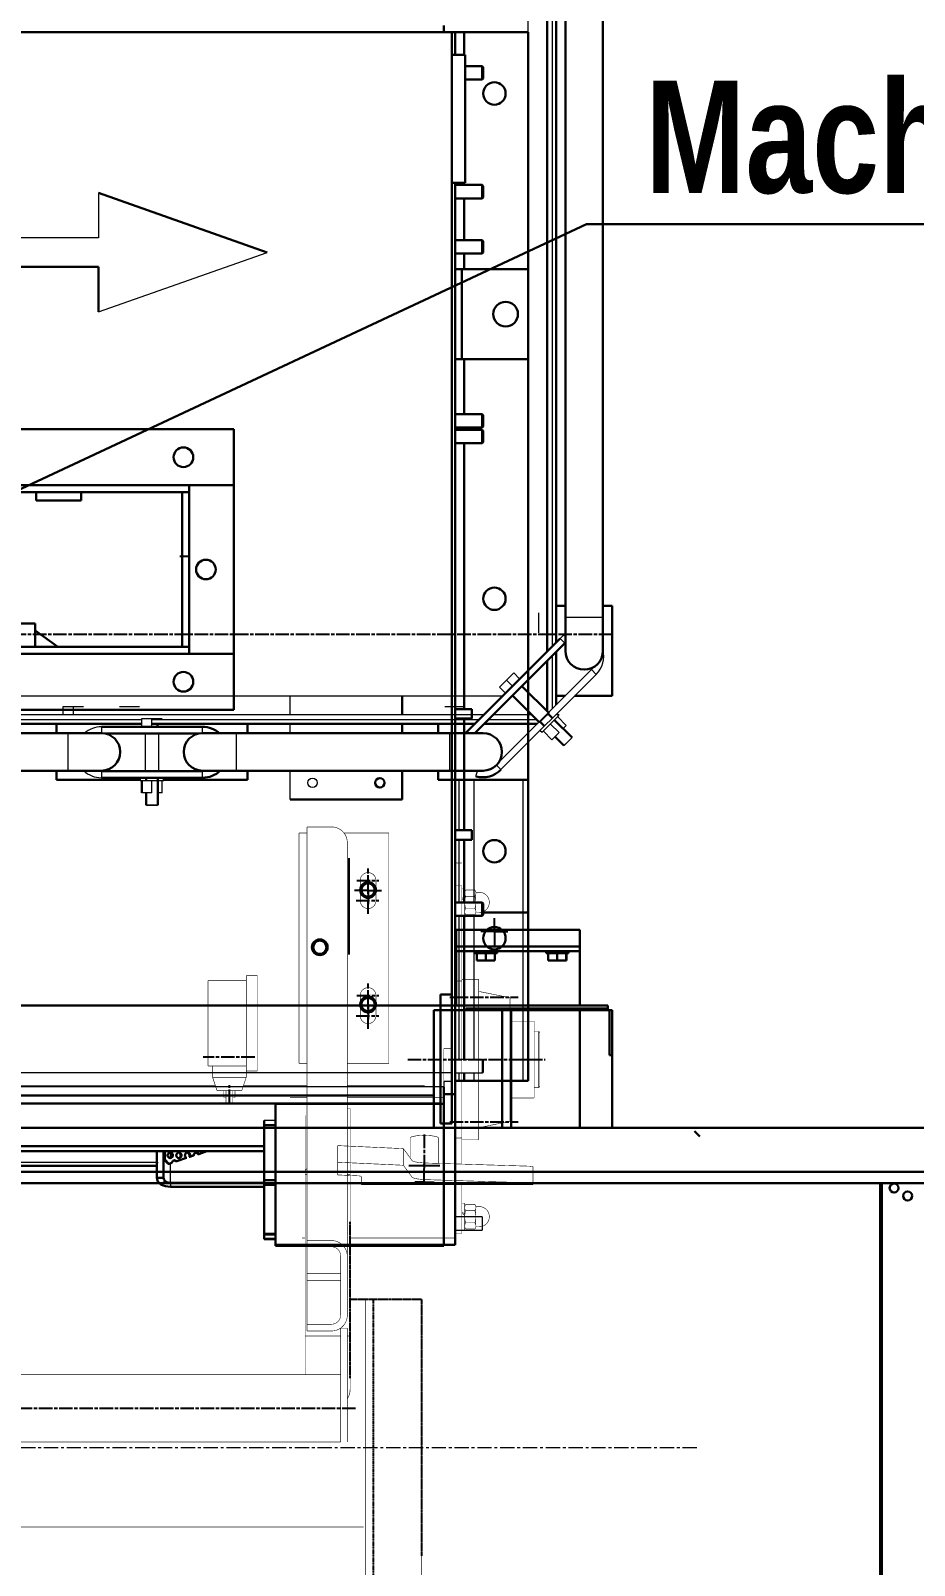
# Model space of a CAD drawing. Header units: feet. Extents: x -99009 to 3252343, y -11094690 to 9035152.
# Drawn here: x 1670320 to 1671107, y -1432914 to -1431547 of the extents above; entities that cross this region are included whole.
import ezdxf

# ---------------------------------------------------------------- set-up
doc = ezdxf.new("R2010")
doc.units = ezdxf.units.FT
for name, pattern in [('CENTER', [2, 1.25, -0.25, 0.25, -0.25]), ('CENTERLINE', [30, 12, -1.5, 3, -1.5, 12]), ('CENTERX2', [20.32, 12.7, -2.54, 2.54, -2.54]), ('HIDDEN', [0.375, 0.25, -0.125]), ('LONG_DASH', [9, 2.25, -4.5, 2.25]), ('PHANTOM', [2.5, 1.25, -0.25, 0.25, -0.25, 0.25, -0.25])]:
    doc.linetypes.add(name, pattern=pattern)
for name, color, linetype, lineweight in [('4', 7, 'Continuous', 0), ('AM_0', 7, 'Continuous', 30), ('AM_7', 7, 'CENTER', 5)]:
    doc.layers.add(name, color=color, linetype=linetype, lineweight=lineweight)
doc.layers.add('K-LINE', color=7, linetype='Continuous')
doc.styles.get("Standard").update_dxf_attribs({"font": 'GOTHICB.TTF'})
doc.dimstyles.new('DISA$0', dxfattribs={"dimscale": 15, "dimtxt": 3.5, "dimasz": 3.5, "dimexe": 1, "dimexo": 1, "dimgap": 1.5, "dimtad": 1, "dimdsep": 46, "dimtxsty": 'Standard', "dimcen": 0, "dimclrd": 256, "dimclre": 256, "dimclrt": 254, "dimadec": 0, "dimazin": 2, "dimtp": 0.1, "dimtm": 0.1, "dimtfac": 0.71, "dimtdec": 3, "dimtmove": 0, "dimatfit": 3, "dimfxl": 1, "dimlwd": -1, "dimlwe": -1, "dimarcsym": 0})

# ---------------------------------------------------------------- blocks, each defined once
blk = doc.blocks.new('platform_2')
at = {"color": 7, "linetype": 'Continuous', "lineweight": 30}
for p, q in [((572.8, 422), (572.8, -545.5)), ((580.8, 415), (580.8, -537.5)), ((589.1, 325), (589.1, -515)), ((622.5, -515), (622.5, 325)), ((323.3, -190), (173.3, -137)), ((-371.7, -203), (173.3, -203)), ((173.3, -203), (173.3, -243)), ((580.8, -505), (589.1, -505)), ((622.5, -505), (630.8, -505)), ((630.8, -505), (630.8, -585)), ((589.1, -515), (589.1, -545)), ((622.5, -545), (622.5, -515)), ((584.4, -533.9), (500, -618.3)), ((588.6, -538.1), (508.4, -618.3)), ((580.8, -546), (580.8, -593.2)), ((572.8, -554), (572.8, -598.7)), ((443.8, -585), (443.8, -602)), ((542, -584.8), (566, -608.8)), ((574.5, -600.4), (550.4, -576.3)), ((580.8, -585), (589, -585)), ((597.5, -585), (630.8, -585)), ((577.7, -604.8), (573.8, -601)), ((583.3, -602.7), (581.5, -601)), ((211.8, -610), (-716.7, -610)), ((135.8, -610), (135.8, -618.3)), ((265.8, -612.6), (175.8, -612.6)), ((508.3, -610), (220.8, -610)), ((225.8, -610), (225.8, -612.6)), ((305.8, -610), (305.8, -618.3)), ((443.8, -610), (443.8, -618.3)), ((475.8, -610), (475.8, -618.3)), ((564, -610), (516.7, -610)), ((555.8, -610), (555.8, -618.2)), ((566.6, -608.2), (570.4, -612)), ((595, -622.1), (579.4, -606.6)), ((145.8, -618.3), (-694.2, -618.3)), ((175.8, -618.3), (145.8, -618.3)), ((262.6, -618.6), (178.9, -618.6)), ((295.8, -618.3), (265.8, -618.3)), ((485.8, -618.3), (295.8, -618.3)), ((515.8, -618.3), (485.8, -618.3)), ((555.8, -626.7), (555.8, -660)), ((579.8, -621.4), (587.7, -629.3)), ((-694.2, -651.7), (145.8, -651.7)), ((135.8, -651.7), (135.8, -660)), ((145.8, -651.7), (175.8, -651.7)), ((175.8, -652), (265.8, -652)), ((265.8, -651.7), (295.8, -651.7)), ((295.8, -651.7), (485.8, -651.7)), ((305.8, -651.7), (305.8, -660)), ((443.8, -651.7), (443.8, -677.5)), ((475.8, -651.7), (475.8, -660)), ((485.8, -651.7), (515.8, -651.7)), ((210.2, -660), (135.8, -660)), ((175.8, -658), (265.8, -658)), ((211.8, -671.3), (211.8, -660.5)), ((215.7, -658), (215.7, -660.5)), ((225.9, -682.5), (225.9, -658)), ((231.3, -660.5), (231.3, -658)), ((305.8, -660), (231.3, -660)), ((555.8, -660), (475.8, -660)), ((487.8, -920.9), (487.8, -660)), ((490.8, -660), (490.8, -940)), ((498.8, -704.8), (498.8, -660)), ((555.8, -928), (555.8, -660)), ((215.7, -671.3), (215.7, -682.5)), ((443.8, -677.5), (343.8, -677.5)), ((505.7, -704.8), (490.8, -704.8)), ((490.8, -713.2), (505.7, -713.2)), ((498.8, -769), (498.8, -713.2)), ((498.8, -909), (498.8, -781)), ((515.8, -909.9), (514.9, -909)), ((494.3, -928), (490.8, -928)), ((498.8, -928), (494.3, -928)), ((498.8, -928), (498.8, -921)), ((507.8, -928), (498.8, -928)), ((551.3, -928), (507.8, -928)), ((514.9, -921), (515.8, -920.1)), ((555.8, -928), (551.3, -928)), ((480.8, -933.6), (480.8, -940)), ((480.8, -940), (490.8, -940)), ((480.8, -940), (480.8, -947.8)), ((490.8, -940), (490.8, -1074)), ((330.8, -948.5), (330.8, -948.1)), ((330.8, -1074), (330.8, -948.5)), ((480.8, -948.5), (330.8, -948.5)), ((480.8, -948.1), (480.8, -1074)), ((320.8, -1009), (320.8, -963.2)), ((320.8, -990.7), (-667.2, -990.7)), ((231.2, -990.7), (231.2, -1014.3)), ((-571.7, -1003.6), (225.2, -1003.6)), ((320.8, -1016.5), (320.8, -1009)), ((237.2, -1018.8), (320.8, -1018.8)), ((237.2, -1022.3), (320.8, -1022.3)), ((320.8, -1064.4), (320.8, -1016.5)), ((330.8, -1016.5), (320.8, -1016.5)), ((320.8, -1064.4), (320.8, -1064.8)), ((320.8, -1064.4), (330.8, -1064.4)), ((320.8, -1064.8), (330.8, -1064.8)), ((480.8, -1074), (490.8, -1074))]:
    blk.add_line(p, q, dxfattribs=at)
at = {"color": 8, "linetype": 'Continuous', "lineweight": 0}
for p, q in [((577.3, 415), (577.3, -541)), ((589.1, -515), (622.5, -515)), ((577.3, -549.5), (577.3, -596.7)), ((612.2, -561.7), (616.5, -566)), ((211.8, -606.5), (-720.2, -606.5)), ((511.8, -606.5), (220.8, -606.5)), ((265.8, -618.3), (265.8, -612.6)), ((563.7, -606.5), (520.2, -606.5)), ((145.8, -618.3), (145.8, -651.7)), ((295.8, -618.3), (295.8, -651.7)), ((485.8, -618.3), (485.8, -651.7)), ((265.8, -658), (265.8, -652)), ((494.3, -704.8), (494.3, -660)), ((507.8, -769), (507.8, -660)), ((551.3, -928), (551.3, -660)), ((494.3, -769), (494.3, -713.2)), ((494.3, -909), (494.3, -781)), ((507.8, -909), (507.8, -781)), ((487.8, -920.9), (-824.2, -920.9)), ((494.3, -928), (494.3, -921)), ((507.8, -928), (507.8, -921)), ((480.8, -933.2), (-824.2, -933.2)), ((237.2, -996.6), (237.2, -992)), ((-571.7, -1000.4), (225.3, -1000.4)), ((237.2, -1018.8), (237.2, -1001.4)), ((330.8, -1009), (320.8, -1009))]:
    blk.add_line(p, q, dxfattribs=at)
at = {"color": 144, "linetype": 'Continuous', "lineweight": 0}
for p, q in [((555.8, -562.5), (555.8, 405)), ((173.3, -137), (173.3, -177)), ((173.3, -177), (-371.7, -177)), ((173.3, -243), (323.3, -190)), ((580.8, -505), (580.8, -537.5)), ((565.3, -520), (565.3, -511)), ((565.3, -529), (565.3, -520)), ((580.8, -546), (580.8, -585)), ((588.6, -538.1), (584.4, -533.9)), ((529.6, -644.4), (612.2, -561.7)), ((530.3, -577.4), (536.6, -571)), ((531.6, -650.8), (616.5, -566)), ((543, -564.6), (536.6, -571)), ((541.9, -576.3), (536.6, -571)), ((548.3, -569.9), (543, -564.6)), ((555.8, -581.7), (555.8, -571)), ((-736.6, -585), (533.3, -585)), ((343.8, -602), (343.8, -585)), ((535.6, -582.7), (530.3, -577.4)), ((541.7, -585), (542.2, -585)), ((141.8, -594.5), (150.8, -594.5)), ((141.8, -602), (141.8, -594.5)), ((150.8, -594.5), (159.8, -594.5)), ((150.8, -602), (150.8, -594.5)), ((191.8, -594.5), (200.8, -594.5)), ((200.8, -594.5), (209.8, -594.5)), ((481.8, -594.5), (490.8, -594.5)), ((490.8, -594.5), (499.8, -594.5)), ((574.5, -600.4), (570.2, -604.6)), ((516.3, -602), (-724.7, -602)), ((211.8, -610), (135.8, -610)), ((175.8, -612.6), (175.8, -618.3)), ((211.8, -605.1), (220.8, -605.1)), ((211.8, -612.6), (211.8, -605.1)), ((220.8, -605.1), (229.8, -605.1)), ((220.8, -612.6), (220.8, -605.1)), ((305.8, -610), (225.8, -610)), ((343.8, -618.3), (343.8, -610)), ((508.3, -610), (475.8, -610)), ((555.8, -610), (516.7, -610)), ((559.2, -602), (524.7, -602)), ((570.2, -604.6), (566, -608.8)), ((568.5, -617.5), (583.3, -602.7)), ((583.5, -617.8), (575.8, -610.2)), ((589.8, -611.5), (582.2, -603.8)), ((589.8, -611.5), (587.1, -614.2)), ((214.8, -618.6), (214.8, -652)), ((226.8, -652), (226.8, -618.6)), ((566.6, -615.9), (568.4, -617.6)), ((566.7, -615.8), (568.5, -617.5)), ((568.5, -617.5), (568.4, -617.6)), ((577.1, -624.2), (569.5, -616.5)), ((583.5, -617.8), (577.1, -624.2)), ((591.4, -625.7), (587.7, -629.3)), ((591.4, -625.8), (587.9, -629.3)), ((595, -622.1), (591.4, -625.7)), ((595, -622.3), (591.4, -625.8)), ((175.8, -652), (175.8, -658)), ((343.8, -677.5), (343.8, -651.7)), ((509.4, -656.8), (510.8, -651.7)), ((527.6, -646.8), (531.6, -650.8)), ((210.2, -658), (210.2, -660.5)), ((210.2, -660.5), (210.4, -660.5)), ((210.4, -658), (210.4, -660.5)), ((210.4, -660.5), (231.3, -660.5)), ((220.8, -671.3), (220.8, -660.5)), ((229.8, -671.3), (229.8, -660.5)), ((220.8, -671.3), (211.8, -671.3)), ((220.8, -682.5), (215.7, -682.5)), ((220.8, -682.6), (215.8, -682.6)), ((225.9, -682.5), (220.8, -682.5)), ((225.8, -682.6), (220.8, -682.6)), ((229.8, -671.3), (225.9, -671.3)), ((505.7, -704.8), (505.7, -713.2)), ((505.8, -704.9), (505.8, -713.1)), ((514.9, -769), (490.8, -769)), ((514.9, -769), (514.9, -781)), ((515.8, -769.9), (515.8, -780.1)), ((490.8, -781), (514.9, -781)), ((514.9, -909), (490.8, -909)), ((514.9, -909), (514.9, -921)), ((515.8, -909.9), (515.8, -920.1)), ((480.8, -928.5), (480.8, -933.2)), ((487.8, -928.5), (480.8, -928.5)), ((487.8, -920.9), (487.8, -928.5)), ((490.8, -921), (514.9, -921)), ((480.8, -948.1), (-824.2, -948.1)), ((480.8, -1074), (480.8, -948.5)), ((330.8, -963.2), (320.8, -963.2)), ((320.8, -986.1), (-667.2, -986.1)), ((225.2, -990.7), (225.2, -1000.3)), ((232.2, -990.7), (232.2, -998)), ((251.6, -996.6), (242.7, -999.6)), ((257.9, -994.6), (254.5, -995.7)), ((269.8, -990.7), (262.4, -993.1)), ((225.2, -1001.3), (225.2, -1014.3)), ((225.3, -1000.3), (225.3, -1000.4)), ((225.3, -1001.3), (225.3, -1000.4)), ((232.2, -998), (235.9, -1001.8)), ((238.5, -1001), (235.9, -1001.8)), ((231.2, -1014.3), (225.2, -1014.3)), ((237.2, -1018.8), (237.2, -1022.3)), ((514.9, -1049), (490.8, -1049)), ((514.9, -1049), (514.9, -1061)), ((490.8, -1061), (514.9, -1061)), ((480.8, -1074), (330.8, -1074))]:
    blk.add_line(p, q, dxfattribs=at)
at = {"color": 144, "linetype": 'Continuous', "lineweight": 0, "flags": 128}
for points in [[(589.1, -530.3), (586.6, -531.9), (584.4, -533.9)], [(614.2, -559.5), (613.7, -560.1), (612.2, -561.7)], [(175.8, -652), (173.6, -651.9), (172.6, -651.7)], [(265.8, -652), (268, -651.9), (269, -651.7)], [(244.8, -996.8), (245.7, -996.6), (246.5, -996.1), (247, -995.3), (247.2, -994.3), (247, -993.4), (246.5, -992.5), (245.7, -992), (244.8, -991.8), (243.9, -992), (243.1, -992.5), (242.6, -993.4), (242.4, -994.3), (242.6, -995.3), (243.1, -996.1), (243.9, -996.6), (244.8, -996.8)], [(254.5, -995.7), (254.9, -994.8), (254.9, -993.9), (254.6, -993), (254, -992.3), (253.1, -991.9), (252.2, -991.8), (251.4, -992.1), (250.7, -992.7), (250.2, -993.5), (250.1, -994.5), (250.3, -995.4), (250.9, -996.1), (251.6, -996.6)]]:
    blk.add_lwpolyline(points, dxfattribs=at)
at = {"color": 7, "linetype": 'Continuous', "lineweight": 30, "flags": 128}
blk.add_lwpolyline([(237.1, -996.8), (238, -996.6), (238.8, -996.1), (239.3, -995.3), (239.5, -994.3), (239.3, -993.4), (238.8, -992.5), (238, -992), (237.1, -991.8), (236.1, -992), (235.4, -992.5), (234.8, -993.4), (234.7, -994.3), (234.8, -995.3), (235.4, -996.1), (236.1, -996.6), (237.1, -996.8)], dxfattribs=at)
at = {"color": 144, "linetype": 'Continuous', "lineweight": 0}
for centre, radius in [((363.8, -662.5), 4.25), ((413.3, -758), 7), ((413.3, -758), 6), ((370.3, -809), 7), ((370.3, -809), 6), ((413.3, -860), 7), ((413.3, -860), 6)]:
    blk.add_circle(centre, radius, dxfattribs=at)
at = {"color": 7, "linetype": 'Continuous', "lineweight": 30}
for centre, radius in [((423.8, -662.5), 4.25), ((525.8, -801), 10)]:
    blk.add_circle(centre, radius, dxfattribs=at)
for centre, radius, start, end in [((605.8, -545), 16.7, 180, 0), ((265.8, -635.6), 23, 48.779, 90), ((175.8, -635), 16.7, 270, 90), ((265.8, -635), 16.7, 90, 270), ((515.8, -635), 16.7, 270, 90), ((265.8, -635), 23, 270, 313.4407), ((515.4, -634.6), 23, 255, 315)]:
    blk.add_arc(centre, radius, start, end, dxfattribs=at)
at = {"color": 144, "linetype": 'Continuous', "lineweight": 0}
for centre, radius, start, end in [((600.2, -549.7), 23, 315, 14.4596), ((175.8, -635.6), 23, 90, 131.221), ((175.8, -635), 23, 226.5593, 270), ((236.2, -994.3), 2.51, 280.8275, 79.1725), ((260.2, -994.2), 2.41, 27.8675, 188.5647), ((240.9, -1001.2), 2.4, 40.9938, 175.4384), ((232.7, -1013.9), 7.54, 183.5333, 237.8496), ((236.9, -1005.4), 16.9, 241.263, 271.1365), ((235.7, -1014.1), 4.56, 182.4549, 232.1343), ((237, -1010.3), 8.47, 241.263, 271.1365)]:
    blk.add_arc(centre, radius, start, end, dxfattribs=at)
blk = doc.blocks.new('shot blast mc')
at = {"color": 7, "linetype": 'Continuous', "lineweight": 30}
for p, q in [((149795.9, 57215.7), (148962.9, 57215.7)), ((149788.9, 57221.7), (149788.9, 57215.7)), ((149795.9, 57195.7), (149795.9, 57215.7)), ((149795.9, 57215.7), (149798.9, 57215.7)), ((149802.4, 57215.7), (149798.9, 57215.7)), ((149798.9, 57215.7), (149798.9, 57195.7)), ((149806.9, 57215.7), (149802.4, 57215.7)), ((149806.9, 57195.7), (149806.9, 57215.7)), ((149815.9, 57215.7), (149806.9, 57215.7)), ((149859.4, 57215.7), (149815.9, 57215.7)), ((149863.9, 57215.7), (149859.4, 57215.7)), ((149863.9, 57004.7), (149863.9, 57215.7)), ((149795.9, 57195.7), (149795.9, 57081.7)), ((149795.9, 57195.7), (149807.9, 57195.7)), ((149807.9, 57195.7), (149807.9, 57081.7)), ((149823, 57185.7), (149807.9, 57185.7)), ((149823.9, 57184.8), (149823, 57185.7)), ((149823, 57185.7), (149823, 57173.7)), ((149823.9, 57184.8), (149823.9, 57174.6)), ((149807.9, 57173.7), (149823, 57173.7)), ((149823, 57173.7), (149823.9, 57174.6)), ((149795.9, 56288.8), (149795.9, 57081.7)), ((149795.9, 57081.7), (149807.9, 57081.7)), ((149798.9, 57081.7), (149798.9, 56269.7)), ((149823, 57079.7), (149798.9, 57079.7)), ((149806.9, 57079.7), (149806.9, 57081.7)), ((149823.9, 57078.8), (149823, 57079.7)), ((149823, 57079.7), (149823, 57067.7)), ((149823.9, 57078.8), (149823.9, 57068.6)), ((149798.9, 57067.7), (149823, 57067.7)), ((149806.9, 57030.7), (149806.9, 57067.7)), ((149823, 57067.7), (149823.9, 57068.6)), ((149823, 57030.7), (149798.9, 57030.7)), ((149798.9, 57018.7), (149823, 57018.7)), ((149806.9, 57004.7), (149806.9, 57018.7)), ((149823.9, 57029.8), (149823, 57030.7)), ((149823, 57030.7), (149823, 57018.7)), ((149823, 57018.7), (149823.9, 57019.6)), ((149823.9, 57029.8), (149823.9, 57019.6)), ((149800.4, 57004.7), (149798.9, 57004.7)), ((149804.9, 57004.7), (149800.4, 57004.7)), ((149804.9, 56924.7), (149804.9, 57004.7)), ((149813.9, 57004.7), (149804.9, 57004.7)), ((149859.4, 57004.7), (149813.9, 57004.7)), ((149863.9, 57004.7), (149859.4, 57004.7)), ((149863.9, 56924.7), (149863.9, 57004.7)), ((149800.4, 56924.7), (149798.9, 56924.7)), ((149804.9, 56924.7), (149800.4, 56924.7)), ((149813.9, 56924.7), (149804.9, 56924.7)), ((149806.9, 56875.7), (149806.9, 56924.7)), ((149859.4, 56924.7), (149813.9, 56924.7)), ((149863.9, 56924.7), (149859.4, 56924.7)), ((149863.9, 56431.7), (149863.9, 56924.7)), ((149823, 56875.7), (149798.9, 56875.7)), ((149823.9, 56874.8), (149823, 56875.7)), ((149823, 56875.7), (149823, 56863.7)), ((149823.9, 56874.8), (149823.9, 56864.6)), ((149601.9, 56862.2), (148801.9, 56862.2)), ((149601.9, 56812.2), (149601.9, 56862.2)), ((149798.9, 56863.7), (149823, 56863.7)), ((149823, 56861.7), (149798.9, 56861.7)), ((149806.9, 56861.7), (149806.9, 56863.7)), ((149823, 56863.7), (149823.9, 56864.6)), ((149823.9, 56860.8), (149823, 56861.7)), ((149823, 56861.7), (149823, 56849.7)), ((149823.9, 56860.8), (149823.9, 56850.6)), ((149798.9, 56849.7), (149823, 56849.7)), ((149806.9, 56612.9), (149806.9, 56849.7)), ((149823, 56849.7), (149823.9, 56850.6)), ((148801.9, 56812.2), (149601.9, 56812.2)), ((149561.9, 56812.2), (148841.9, 56812.2)), ((149561.9, 56806.2), (148841.9, 56806.2)), ((149425.7, 56806.2), (149425.7, 56798.7)), ((149465.7, 56798.7), (149465.7, 56806.2)), ((149561.9, 56806.2), (149555.9, 56806.2)), ((149555.9, 56806.2), (149555.9, 56668.2)), ((149561.9, 56806.2), (149561.9, 56812.2)), ((149561.9, 56812.2), (149561.9, 56662.2)), ((149601.9, 56812.2), (149561.9, 56812.2)), ((149561.9, 56806.2), (149561.9, 56668.2)), ((149601.9, 56662.2), (149601.9, 56812.2)), ((149425.7, 56798.7), (149465.7, 56798.7)), ((149424.9, 56689), (148847.9, 56689)), ((149424.9, 56668.2), (149424.9, 56689)), ((149444.9, 56668.2), (149424.9, 56683)), ((149601.9, 56662.2), (148801.9, 56662.2)), ((149561.9, 56668.2), (148841.9, 56668.2)), ((149561.9, 56662.2), (148841.9, 56662.2)), ((149561.9, 56668.2), (149555.9, 56668.2)), ((149561.9, 56662.2), (149561.9, 56668.2)), ((149561.9, 56662.2), (149601.9, 56662.2)), ((149601.9, 56612.2), (149601.9, 56662.2)), ((148801.9, 56612.2), (149601.9, 56612.2)), ((149813.8, 56612.9), (149798.9, 56612.9)), ((149813.9, 56612.8), (149813.8, 56612.9)), ((149813.8, 56612.9), (149813.8, 56604.4)), ((149813.9, 56612.8), (149813.9, 56604.5)), ((149798.9, 56604.4), (149813.8, 56604.4)), ((149806.9, 56504.9), (149806.9, 56604.4)), ((149813.8, 56604.4), (149813.9, 56604.5)), ((149813.8, 56504.9), (149798.9, 56504.9)), ((149813.9, 56504.8), (149813.8, 56504.9)), ((149813.8, 56504.9), (149813.8, 56496.4)), ((149813.9, 56504.8), (149813.9, 56496.5)), ((149798.9, 56496.4), (149813.8, 56496.4)), ((149806.9, 56440.7), (149806.9, 56496.4)), ((149813.8, 56496.4), (149813.9, 56496.5)), ((149823, 56440.7), (149798.9, 56440.7)), ((149823.9, 56439.8), (149823, 56440.7)), ((149823, 56440.7), (149823, 56428.7)), ((149823.9, 56439.8), (149823.9, 56429.6)), ((149859.4, 56431.7), (149823.9, 56431.7)), ((149863.9, 56431.7), (149859.4, 56431.7)), ((149798.9, 56428.7), (149823, 56428.7)), ((149799.9, 56416.3), (149799.9, 56401.3)), ((149909.9, 56416.3), (149799.9, 56416.3)), ((149823, 56428.7), (149823.9, 56429.6)), ((149909.9, 56416.3), (149909.9, 56401.3)), ((149909.9, 56401.3), (149799.9, 56401.3)), ((149799.9, 56397.3), (149799.9, 56401.3)), ((149909.9, 56397.3), (149799.9, 56397.3)), ((149799.9, 56392.3), (149799.9, 56397.3)), ((149799.9, 56348.7), (149799.9, 56392.3)), ((149816.3, 56397.3), (149816.3, 56395.3)), ((149816.3, 56395.3), (149826, 56395.3)), ((149818.3, 56395.3), (149818.3, 56388.9)), ((149826.2, 56388.9), (149818.3, 56388.9)), ((149826, 56395.3), (149836.3, 56395.3)), ((149826.2, 56395.3), (149826.2, 56388.9)), ((149834.3, 56388.9), (149826.2, 56388.9)), ((149834.3, 56395.3), (149834.3, 56388.9)), ((149834.4, 56388.9), (149834.3, 56388.9)), ((149834.4, 56395.3), (149834.4, 56388.9)), ((149836.3, 56395.3), (149836.3, 56397.3)), ((149879.9, 56397.3), (149879.9, 56395.3)), ((149879.9, 56395.3), (149889.6, 56395.3)), ((149881.9, 56395.3), (149881.9, 56388.9)), ((149889.8, 56388.9), (149881.9, 56388.9)), ((149889.6, 56395.3), (149899.9, 56395.3)), ((149889.8, 56395.3), (149889.8, 56388.9)), ((149897.9, 56388.9), (149889.8, 56388.9)), ((149897.9, 56395.3), (149897.9, 56388.9)), ((149898, 56388.9), (149897.9, 56388.9)), ((149898, 56395.3), (149898, 56388.9)), ((149899.9, 56395.3), (149899.9, 56397.3)), ((149909.9, 56397.3), (149909.9, 56401.3)), ((149909.9, 56392.3), (149909.9, 56397.3)), ((149909.9, 56348.7), (149909.9, 56392.3)), ((149934.9, 56348.7), (148334.9, 56348.7)), ((149795.9, 56358.7), (149785.9, 56358.7)), ((149785.9, 56358.7), (149785.9, 56243.7)), ((149795.9, 56358.7), (149795.9, 56243.7)), ((149934.9, 56348.7), (149798.9, 56348.7)), ((149934.9, 56348.7), (149934.9, 56346)), ((149934.9, 56348.7), (149934.9, 56346)), ((149840.9, 56344.7), (149779.9, 56344.7)), ((149779.9, 56239.7), (149779.9, 56344.7)), ((149840.9, 56344.7), (149798.9, 56344.7)), ((149808.9, 56346), (149934.9, 56346)), ((149808.9, 56346), (149808.9, 56344.7)), ((149808.9, 56346), (149934.9, 56346)), ((149808.9, 56344.7), (149808.9, 56346)), ((149840.9, 56344.7), (149848.9, 56344.7)), ((149840.9, 56339.2), (149840.9, 56344.7)), ((149840.9, 56344.7), (149848.9, 56344.7)), ((149840.9, 56339.2), (149840.9, 56344.7)), ((149840.9, 56339.2), (149840.9, 56245.6)), ((149840.9, 56339.2), (149840.9, 56245.6)), ((149848.9, 56344.7), (149848.9, 56339.2)), ((149848.9, 56344.7), (149848.9, 56339.2)), ((149909.9, 56344.7), (149848.9, 56344.7)), ((149909.9, 56344.7), (149848.9, 56344.7)), ((149848.9, 56339.2), (149848.9, 56245.6)), ((149848.9, 56339.2), (149848.9, 56245.6)), ((149909.9, 56239.7), (149909.9, 56344.7)), ((149909.9, 56239.7), (149909.9, 56344.7)), ((149929.9, 56344.7), (149909.9, 56344.7)), ((149929.9, 56344.7), (149909.9, 56344.7)), ((149936.3, 56344.7), (149929.9, 56344.7)), ((149936.3, 56344.7), (149929.9, 56344.7)), ((149934.9, 56344.7), (149934.9, 56346)), ((149934.9, 56344.7), (149934.9, 56346)), ((149936.3, 56304.7), (149936.3, 56344.7)), ((149938.9, 56344.7), (149936.3, 56344.7)), ((149936.3, 56304.7), (149936.3, 56344.7)), ((149938.9, 56344.7), (149936.3, 56344.7)), ((149938.9, 56304.7), (149938.9, 56344.7)), ((149938.9, 56304.7), (149938.9, 56344.7)), ((149938.9, 56304.7), (149936.3, 56304.7)), ((149936.3, 56304.7), (149938.9, 56304.7)), ((149938.9, 56304.7), (149938.9, 56239.7)), ((149938.9, 56239.7), (149938.9, 56304.7)), ((149779.9, 56268.7), (148489.9, 56268.7)), ((149798.9, 56269.7), (149795.9, 56269.7)), ((149798.9, 56269.7), (149798.9, 56135.7)), ((148480.9, 56261.5), (149785.9, 56261.5)), ((149638.9, 56261.2), (149638.9, 56261.5)), ((149785.9, 56261.2), (149638.9, 56261.2)), ((149638.9, 56261.2), (149638.9, 56135.7)), ((150642.5, 56239.7), (148257.5, 56239.7)), ((149628.9, 56242.3), (149638.9, 56242.3)), ((149628.9, 56196.4), (149628.9, 56242.3)), ((149795.9, 56243.7), (149785.9, 56243.7)), ((149788.9, 56243.7), (149788.9, 56135.7)), ((149840.9, 56239.7), (149840.9, 56245.6)), ((149840.9, 56239.7), (149840.9, 56245.6)), ((149848.9, 56245.6), (149848.9, 56239.7)), ((149848.9, 56245.6), (149848.9, 56239.7)), ((150016.8, 56232), (150012.3, 56237)), ((149628.9, 56223.6), (148640.9, 56223.6)), ((149628.9, 56219), (148640.9, 56219)), ((149533.3, 56219), (149533.3, 56209.3)), ((149539.3, 56219), (149539.3, 56195.3)), ((149539.6, 56219), (149539.6, 56211.6)), ((149539.6, 56211.6), (149540.4, 56211.6)), ((149543.3, 56207.8), (149539.6, 56211.6)), ((149540.4, 56219), (149540.4, 56211.6)), ((149540.4, 56211.6), (149544, 56207.8)), ((149559.8, 56213), (149550.9, 56210.1)), ((149561.9, 56214), (149562.7, 56214)), ((149566, 56215.1), (149562.7, 56214)), ((149569.7, 56216.5), (149570.5, 56216.5)), ((149577.9, 56219), (149570.5, 56216.5)), ((148269.5, 56200.7), (150645.5, 56200.7)), ((148736.5, 56206.1), (149533.3, 56206.1)), ((149533.3, 56200.7), (148736.5, 56200.7)), ((149533.3, 56208.4), (149533.3, 56195.3)), ((149533.4, 56209.3), (149533.4, 56209.3)), ((149533.4, 56208.4), (149533.4, 56209.3)), ((149544, 56207.8), (149543.3, 56207.8)), ((149546.7, 56208.7), (149544, 56207.8)), ((149550.1, 56210.1), (149550.9, 56210.1)), ((148269.5, 56190.7), (150645.5, 56190.7)), ((149535.4, 56190.7), (148734.4, 56190.7)), ((149539.3, 56195.3), (149533.3, 56195.3)), ((149541.1, 56191.9), (149536.8, 56189.4)), ((149545.3, 56190.9), (149628.9, 56190.9)), ((149545.3, 56187.3), (149628.9, 56187.3)), ((149628.9, 56189), (149628.9, 56196.4)), ((149628.9, 56189), (149638.9, 56189)), ((149628.9, 56141.1), (149628.9, 56189)), ((150177.5, 55718.7), (150177.5, 56190.7)), ((150178.5, 55718.7), (150178.5, 56190.7)), ((150179, 55718.7), (150179, 56190.7)), ((149638.9, 56141.1), (149628.9, 56141.1)), ((149628.9, 56141.1), (149628.9, 56140.6)), ((149638.9, 56140.6), (149628.9, 56140.6)), ((149638.9, 56135.1), (149638.9, 56135.7)), ((149788.9, 56135.7), (149638.9, 56135.7)), ((149638.9, 56135.1), (149788.9, 56135.1)), ((149638.9, 56135.1), (149638.9, 56134.6)), ((149638.9, 56134.6), (149788.9, 56134.6)), ((149788.9, 56135.1), (149788.9, 56135.7)), ((149798.9, 56135.7), (149788.9, 56135.7)), ((149788.9, 56135.1), (149788.9, 56134.6))]:
    blk.add_line(p, q, dxfattribs=at)
at = {"color": 7, "linetype": 'Continuous'}
blk.add_line((149561.9, 56748.7), (149553.6, 56748.7), dxfattribs=at)
at = {"color": 3, "linetype": 'CENTERLINE'}
for p, q in [((149938.9, 56679.2), (148405.9, 56679.2)), ((149721.4, 56430.4), (149721.4, 56471)), ((149711.3, 56460.2), (149730.9, 56460.2)), ((149710.8, 56442.2), (149730.9, 56442.2)), ((149721.4, 56327.9), (149721.4, 56368.5)), ((149711.3, 56357.7), (149730.9, 56357.7)), ((149710.8, 56339.7), (149730.9, 56339.7)), ((149710.2, 55989.9), (148558.5, 55989.9))]:
    blk.add_line(p, q, dxfattribs=at)
at = {"color": 4, "linetype": 'Continuous'}
blk.add_line((149704.6, 56394.2), (149704.6, 56480.2), dxfattribs=at)
at = {"color": 2, "linetype": 'CENTERLINE'}
for p, q in [((149721.4, 56451.2), (149721.4, 56463.2)), ((149721.4, 56451.2), (149709.4, 56451.2)), ((149721.4, 56451.2), (149721.4, 56439.2)), ((149721.4, 56451.2), (149733.4, 56451.2)), ((149833.9, 56414.7), (149833.9, 56426.7)), ((149833.9, 56414.7), (149821.9, 56414.7)), ((149833.9, 56414.7), (149833.9, 56402.7)), ((149833.9, 56414.7), (149845.9, 56414.7)), ((149721.4, 56348.7), (149709.4, 56348.7)), ((149721.4, 56348.7), (149721.4, 56360.7)), ((149721.4, 56348.7), (149721.4, 56336.7)), ((149721.4, 56348.7), (149733.4, 56348.7)), ((149794.2, 56356.2), (149855, 56356.2)), ((149620.4, 56302.9), (149574.5, 56302.9)), ((149756.7, 56300.7), (149879.1, 56300.7)), ((149597.9, 56261.9), (149597.9, 56277.9)), ((149794.2, 56245.2), (149855, 56245.2)), ((149771.4, 56233.8), (149771.4, 56202.7)), ((149757.8, 56206.3), (149785.4, 56206.3)), ((149763.5, 56206.3), (149780.4, 56206.3)), ((149771.4, 56191.5), (149771.4, 56207.9)), ((149771.4, 56191.5), (149763, 56191.5)), ((149768.4, 56191.5), (149780.4, 56191.5)), ((149771.4, 56191.5), (149771.4, 56190))]:
    blk.add_line(p, q, dxfattribs=at)
at = {"color": 7, "linetype": 'PHANTOM'}
blk.add_line((149705.4, 56016.8), (149705.4, 56156.8), dxfattribs=at)
at = {"color": 2, "linetype": 'PHANTOM'}
for q in [(149705.4, 56086.8), (149768.9, 55858.5)]:
    blk.add_line((149768.9, 56086.8), q, dxfattribs=at)
at = {"color": 110, "linetype": 'HIDDEN'}
blk.add_line((149725.9, 56086.8), (149725.9, 55804), dxfattribs=at)
at = {"color": 7, "linetype": 'Continuous', "const_width": 0.5}
for points in [[(149666.9, 56502.4), (149659.9, 56502.4)], [(149659.9, 56502.4), (149659.9, 56297.4)], [(149688.9, 56507.9), (149666.9, 56507.9)], [(149666.9, 56507.9), (149666.9, 56133.9)], [(149739.9, 56502.4), (149700, 56502.4)], [(149739.9, 56297.4), (149739.9, 56502.4)], [(149702.9, 56072.9), (149702.9, 56493.9)], [(149798.9, 56207.7), (149798.9, 56476.1)], [(149798.9, 56475.7), (149804.9, 56475.7)], [(149804.9, 56475.7), (149804.9, 56476.1)], [(149806.9, 56452.7), (149806.9, 56476.1)], [(149714.4, 56442.2), (149714.4, 56460.2)], [(149728.4, 56442.2), (149728.4, 56460.2)], [(149798.9, 56207.7), (149798.9, 56455.7)], [(149798.9, 56455.7), (149804.9, 56455.7)], [(149804.9, 56455.7), (149804.9, 56207.5)], [(149807.4, 56452.7), (149804.9, 56452.7)], [(149804.9, 56452.7), (149804.9, 56428.7)], [(149804.9, 56447.7), (149804.9, 56433.7)], [(149807.4, 56443.1), (149804.9, 56445)], [(149807.4, 56441.9), (149804.9, 56443.8)], [(149807.4, 56428.7), (149807.4, 56452.7)], [(149807.4, 56448.9), (149807.4, 56432.4)], [(149816.5, 56451.6), (149808.4, 56451.6)], [(149816.5, 56446.1), (149808.4, 56446.1)], [(149817.3, 56449.7), (149820.4, 56449.7)], [(149817.4, 56432.4), (149817.4, 56448.9)], [(149804.9, 56433.7), (149804.9, 56425.7)], [(149808.4, 56435.2), (149816.5, 56435.2)], [(149808.4, 56429.7), (149816.5, 56429.7)], [(149817.3, 56431.7), (149820.4, 56431.7)], [(149804.9, 56428.7), (149807.4, 56428.7)], [(149806.9, 56372.2), (149806.9, 56428.7)], [(149612.9, 56375.4), (149622.9, 56375.4)], [(149612.9, 56375.4), (149612.9, 56365)], [(149622.9, 56375.4), (149622.9, 56365)], [(149578.9, 56370.9), (149612.9, 56370.9)], [(149578.9, 56294.9), (149578.9, 56370.9)], [(149612.9, 56294.9), (149612.9, 56370.9)], [(149612.9, 56365), (149612.9, 56360.9)], [(149622.9, 56365), (149622.9, 56360.9)], [(149798.9, 56370.7), (149804.9, 56370.7)], [(149819.9, 56372.2), (149804.9, 56372.2)], [(149804.9, 56372.2), (149804.9, 56229.2)], [(149819.9, 56361.4), (149819.9, 56372.2)], [(149819.9, 56229.2), (149819.9, 56361.4)], [(149819.9, 56361.4), (149847.9, 56355.7)], [(149612.9, 56360.9), (149612.9, 56305)], [(149622.9, 56360.9), (149622.9, 56305)], [(149714.4, 56339.7), (149714.4, 56357.7)], [(149728.4, 56339.7), (149728.4, 56357.7)], [(149847.9, 56355.7), (149847.9, 56248.4)], [(149869.3, 56334.9), (149847.9, 56334.9)], [(149869.3, 56266.4), (149869.3, 56334.9)], [(149873.4, 56325.7), (149869.3, 56325.7)], [(149873.4, 56325.7), (149873.4, 56275.7)], [(149874.4, 56324.7), (149873.4, 56325.7)], [(149874.4, 56324.7), (149874.4, 56276.7)], [(149788.9, 56310.6), (149795.9, 56310.6)], [(149788.9, 56267.1), (149788.9, 56310.6)], [(149578.9, 56294.9), (149612.9, 56294.9)], [(149582.9, 56284.9), (149582.9, 56294.9)], [(149612.9, 56305), (149612.9, 56300.9)], [(149612.9, 56300.9), (149612.9, 56290.4)], [(149612.9, 56284.9), (149612.9, 56294.9)], [(149622.9, 56305), (149622.9, 56300.9)], [(149622.9, 56300.9), (149622.9, 56290.4)], [(149659.9, 56297.4), (149666.9, 56297.4)], [(149702.9, 56297.4), (149739.9, 56297.4)], [(149788.9, 56302.6), (149788.9, 56208)], [(149586.9, 56272.9), (149582.9, 56284.9)], [(149612.9, 56284.9), (149582.9, 56284.9)], [(149612.9, 56284.9), (149608.9, 56272.9)], [(149612.9, 56290.4), (149622.9, 56290.4)], [(149608.9, 56272.9), (149586.9, 56272.9)], [(149592.9, 56266.9), (149592.9, 56272.9)], [(149594.9, 56266.9), (149592.9, 56266.9)], [(149594.9, 56272.9), (149594.9, 56260.9)], [(149600.9, 56260.9), (149600.9, 56272.9)], [(149602.9, 56266.9), (149600.9, 56266.9)], [(149602.9, 56272.9), (149602.9, 56266.9)], [(149651.9, 56267.1), (149666.9, 56267.1)], [(149788.9, 56267.1), (149702.9, 56267.1)], [(149702.9, 56267.1), (149788.9, 56267.1)], [(149788.9, 56208), (149788.9, 56267.1)], [(149847.9, 56266.4), (149869.3, 56266.4)], [(149873.4, 56275.7), (149869.3, 56275.7)], [(149873.4, 56275.7), (149874.4, 56276.7)], [(149594.9, 56260.9), (149600.9, 56260.9)], [(149702.9, 56257.1), (149705.4, 56257.1)], [(149705.4, 56257.1), (149705.4, 56198.1)], [(149665.4, 56251), (149665.4, 56019.9)], [(149847.9, 56245.7), (149819.9, 56239.9)], [(149847.9, 56248.4), (149847.9, 56245.7)], [(149758.9, 56230.9), (149758.9, 56212.9)], [(149783.9, 56230.9), (149783.9, 56208.2)], [(149798.9, 56230.7), (149804.9, 56230.7)], [(149804.9, 56238), (149804.9, 56229.2)], [(149804.9, 56229.2), (149819.9, 56229.2)], [(149705.4, 56223.5), (149752.9, 56221.3)], [(149752.9, 56221.3), (149760.5, 56210.8)], [(149752.9, 56221.3), (149752.9, 56206.5)], [(149665.4, 56198.1), (149665.4, 56201)], [(149665.4, 56198.1), (149665.4, 56054.5)], [(149666.9, 56198.1), (149665.4, 56198.1)], [(149705.4, 56198.1), (149702.9, 56198.1)], [(149705.4, 56208.7), (149752.9, 56206.5)], [(149705.4, 56054.5), (149705.4, 56198.1)], [(149705.4, 56197.4), (149711.3, 56197.2)], [(149711.8, 56197.1), (149711.3, 56197.2)], [(149752.9, 56206.5), (149760.5, 56196)], [(149771.2, 56208.6), (149772.8, 56208.5)], [(149772.8, 56208.5), (149864.3, 56205.7)], [(149864.8, 56205.7), (149864.3, 56205.7)], [(149868.4, 56204), (149868.4, 56204.9)], [(149868.4, 56189.2), (149868.4, 56204.2)], [(149715.4, 56189.2), (149715.4, 56196.3)], [(149715.4, 56189.2), (149868.4, 56189.2)], [(149771.2, 56193.8), (149772.8, 56193.7)], [(149772.8, 56193.7), (149864.3, 56190.9)], [(149788.9, 56189.2), (149788.9, 56141.7)], [(149788.9, 56141.7), (149788.9, 56189.2)], [(149798.9, 56141.7), (149798.9, 56189.2)], [(149798.9, 56153.7), (149798.9, 56189.2)], [(149804.9, 56189.2), (149804.9, 56145.7)], [(149864.8, 56190.9), (149864.3, 56190.9)], [(149868.4, 56189.2), (149868.4, 56190.1)], [(149804.9, 56172.7), (149804.9, 56148.7)], [(149807.4, 56172.7), (149804.9, 56172.7)], [(149807.4, 56148.7), (149807.4, 56172.7)], [(149816.5, 56171.6), (149808.4, 56171.6)], [(149807.4, 56163.1), (149804.9, 56165)], [(149807.4, 56161.9), (149804.9, 56163.8)], [(149807.4, 56168.9), (149807.4, 56152.4)], [(149816.5, 56166.1), (149808.4, 56166.1)], [(149817.3, 56169.7), (149820.4, 56169.7)], [(149817.4, 56152.4), (149817.4, 56168.9)], [(149705.4, 56006.6), (149705.4, 56146.6)], [(149798.9, 56145.7), (149798.9, 56153.7)], [(149804.9, 56145.7), (149798.9, 56145.7)], [(149804.9, 56154.7), (149804.9, 56153.7)], [(149804.9, 56148.7), (149807.4, 56148.7)], [(149808.4, 56155.2), (149816.5, 56155.2)], [(149808.4, 56149.7), (149816.5, 56149.7)], [(149817.3, 56151.7), (149820.4, 56151.7)], [(149662.4, 56141.7), (149665.4, 56141.7)], [(149688.9, 56139.4), (149666.9, 56139.4)], [(149666.9, 56133.9), (149666.9, 56058.9)], [(149666.9, 56133.9), (149688.9, 56133.9)], [(149705.4, 56141.7), (149788.9, 56141.7)], [(149788.9, 56141.7), (149798.9, 56141.7)], [(149696.9, 56125.9), (149696.9, 56072.9)], [(149666.9, 56109.9), (149666.9, 56103.9)], [(149696.9, 56109.9), (149666.9, 56109.9)], [(149666.9, 56103.9), (149696.9, 56103.9)], [(149696.9, 56103.9), (149696.9, 56109.9)], [(149688.9, 56064.9), (149666.9, 56064.9)], [(149696.9, 56061.4), (149696.9, 55959.9)], [(149702.9, 56061.4), (149696.9, 56061.4)], [(149702.9, 55959.9), (149702.9, 56061.4)], [(149665.4, 56054.5), (149696.9, 56054.5)], [(149666.9, 56058.9), (149688.9, 56058.9)], [(149702.9, 56054.5), (149705.4, 56054.5)], [(149696.9, 56019.9), (149221.9, 56019.9)], [(149696.9, 55959.9), (149696.9, 56019.9)], [(149180.9, 55959.9), (149696.9, 55959.9)]]:
    blk.add_lwpolyline(points, dxfattribs=at)
for points in [[(149702.9, 56493.9, 0.414214), (149688.9, 56507.9)], [(149728.4, 56460.2, 1), (149714.4, 56460.2)], [(149808.4, 56451.6, 0.343146), (149808.4, 56446.1)], [(149808.4, 56446.1, 0.171573), (149808.4, 56435.2)], [(149816.5, 56446.1, 0.343146), (149816.5, 56451.6)], [(149816.5, 56435.2, 0.171573), (149816.5, 56446.1)], [(149820.4, 56431.7, 1), (149820.4, 56449.7)], [(149714.4, 56442.2, 1), (149728.4, 56442.2)], [(149808.4, 56435.2, 0.343146), (149808.4, 56429.7)], [(149816.5, 56429.7, 0.343146), (149816.5, 56435.2)], [(149728.4, 56357.7, 1), (149714.4, 56357.7)], [(149714.4, 56339.7, 1), (149728.4, 56339.7)], [(149759.4, 56231.5, 0.13494), (149759, 56231.1)], [(149759, 56231.1, 0.129556), (149758.9, 56230.9)], [(149760.1, 56231.8, 0.041157), (149759.4, 56231.5)], [(149761.2, 56232.1, 0.027156), (149760.1, 56231.8)], [(149762.6, 56232.4, 0.016703), (149761.2, 56232.1)], [(149764.3, 56232.7, 0.012386), (149762.6, 56232.4)], [(149766.1, 56232.9, 0.009842), (149764.3, 56232.7)], [(149768.2, 56233, 0.008457), (149766.1, 56232.9)], [(149770.3, 56233.1, 0.007741), (149768.2, 56233)], [(149772.5, 56233.1, 0.007521), (149770.3, 56233.1)], [(149774.6, 56233, 0.007741), (149772.5, 56233.1)], [(149776.7, 56232.9, 0.008457), (149774.6, 56233)], [(149778.6, 56232.7, 0.009842), (149776.7, 56232.9)], [(149780.2, 56232.4, 0.012385), (149778.6, 56232.7)], [(149781.6, 56232.1, 0.016697), (149780.2, 56232.4)], [(149782.7, 56231.8, 0.027155), (149781.6, 56232.1)], [(149783.5, 56231.5, 0.040967), (149782.7, 56231.8)], [(149783.9, 56231.1, 0.129749), (149783.5, 56231.5)], [(149783.9, 56230.9, 0.140209), (149783.9, 56231.1)], [(149665.5, 56201.8, 0.044321), (149665.4, 56201.3)], [(149665.4, 56201.3, 0.022144), (149665.4, 56201)], [(149665.7, 56202.3, 0.0442), (149665.5, 56201.8)], [(149666, 56202.7, 0.044014), (149665.7, 56202.3)], [(149666.3, 56203.1, 0.043789), (149666, 56202.7)], [(149666.7, 56203.4, 0.043551), (149666.3, 56203.1)], [(149666.9, 56203.6, 0.021645), (149666.7, 56203.4)], [(149712.9, 56197.1, 0.01221), (149711.8, 56197.1)], [(149760.5, 56210.8, 0.101272), (149760.9, 56210.4)], [(149760.9, 56210.4, 0.04888), (149761.6, 56210)], [(149761.6, 56210, 0.027812), (149762.6, 56209.7)], [(149762.6, 56209.7, 0.021018), (149764.1, 56209.4)], [(149764.1, 56209.4, 0.014393), (149765.9, 56209.1)], [(149765.9, 56209.1, 0.013606), (149768.3, 56208.8)], [(149768.3, 56208.8, 0.010895), (149771.2, 56208.6)], [(149865.9, 56205.6, 0.01221), (149864.8, 56205.7)], [(149866.6, 56205.5, 0.011479), (149865.9, 56205.6)], [(149867.2, 56205.4, 0.015332), (149866.6, 56205.5)], [(149867.7, 56205.3, 0.017388), (149867.2, 56205.4)], [(149868, 56205.2, 0.026328), (149867.7, 56205.3)], [(149868.2, 56205.1, 0.04567), (149868, 56205.2)], [(149868.4, 56205, 0.092305), (149868.2, 56205.1)], [(149868.4, 56204.9, 0.181194), (149868.4, 56205)], [(149713.6, 56197, 0.011479), (149712.9, 56197.1)], [(149714.2, 56196.9, 0.015332), (149713.6, 56197)], [(149714.6, 56196.8, 0.017388), (149714.2, 56196.9)], [(149715, 56196.7, 0.026328), (149714.6, 56196.8)], [(149715.2, 56196.5, 0.04567), (149715, 56196.7)], [(149715.4, 56196.4, 0.092305), (149715.2, 56196.5)], [(149715.4, 56196.3, 0.181194), (149715.4, 56196.4)], [(149760.5, 56196, 0.101272), (149760.9, 56195.6)], [(149760.9, 56195.6, 0.04888), (149761.6, 56195.3)], [(149761.6, 56195.3, 0.027812), (149762.6, 56194.9)], [(149762.6, 56194.9, 0.021018), (149764.1, 56194.6)], [(149764.1, 56194.6, 0.014393), (149765.9, 56194.3)], [(149765.9, 56194.3, 0.013606), (149768.3, 56194)], [(149768.3, 56194, 0.010895), (149771.2, 56193.8)], [(149865.9, 56190.8, 0.01221), (149864.8, 56190.9)], [(149866.6, 56190.7, 0.011479), (149865.9, 56190.8)], [(149867.2, 56190.6, 0.015332), (149866.6, 56190.7)], [(149867.7, 56190.5, 0.017388), (149867.2, 56190.6)], [(149868, 56190.4, 0.026328), (149867.7, 56190.5)], [(149868.2, 56190.3, 0.04567), (149868, 56190.4)], [(149868.4, 56190.2, 0.092305), (149868.2, 56190.3)], [(149868.4, 56190.1, 0.181194), (149868.4, 56190.2)], [(149808.4, 56171.6, 0.343146), (149808.4, 56166.1)], [(149816.5, 56166.1, 0.343146), (149816.5, 56171.6)], [(149808.4, 56166.1, 0.171573), (149808.4, 56155.2)], [(149816.5, 56155.2, 0.171573), (149816.5, 56166.1)], [(149820.4, 56151.7, 1), (149820.4, 56169.7)], [(149808.4, 56155.2, 0.343146), (149808.4, 56149.7)], [(149816.5, 56149.7, 0.343146), (149816.5, 56155.2)], [(149702.9, 56125.4, 0.414214), (149688.9, 56139.4)], [(149696.9, 56125.9, 0.414214), (149688.9, 56133.9)], [(149688.9, 56058.9, 0.414214), (149702.9, 56072.9)], [(149688.9, 56064.9, 0.414214), (149696.9, 56072.9)], [(149702.9, 55998.6, 0.152896), (149705.4, 56006.6)]]:
    blk.add_lwpolyline(points, format="xyb", dxfattribs=at)
at = {"color": 2, "linetype": 'Continuous', "const_width": 0.5}
for points in [[(149585.4, 56277.4), (148999.9, 56277.4)], [(149666.9, 56277.4), (149610.4, 56277.4)], [(149771.7, 56277.4), (149702.9, 56277.4)]]:
    blk.add_lwpolyline(points, dxfattribs=at)
at = {"color": 7, "linetype": 'Continuous', "lineweight": 30, "flags": 128}
for points in [[(149545.2, 56212.8), (149546.1, 56213), (149546.9, 56213.6), (149547.4, 56214.4), (149547.6, 56215.3), (149547.4, 56216.3), (149546.9, 56217.1), (149546.1, 56217.6), (149545.2, 56217.8), (149544.3, 56217.6), (149543.5, 56217.1), (149543, 56216.3), (149542.8, 56215.3), (149543, 56214.4), (149543.5, 56213.6), (149544.3, 56213), (149545.2, 56212.8)], [(149552.9, 56212.8), (149553.8, 56213), (149554.6, 56213.6), (149555.2, 56214.4), (149555.3, 56215.3), (149555.2, 56216.3), (149554.6, 56217.1), (149553.8, 56217.6), (149552.9, 56217.8), (149552, 56217.6), (149551.2, 56217.1), (149550.7, 56216.3), (149550.5, 56215.3), (149550.7, 56214.4), (149551.2, 56213.6), (149552, 56213), (149552.9, 56212.8)], [(149562.7, 56214), (149563, 56214.8), (149563, 56215.8), (149562.7, 56216.7), (149562.1, 56217.3), (149561.3, 56217.8), (149560.4, 56217.8), (149559.5, 56217.5), (149558.8, 56216.9), (149558.4, 56216.1), (149558.2, 56215.2), (149558.5, 56214.3), (149559, 56213.5), (149559.8, 56213)]]:
    blk.add_lwpolyline(points, dxfattribs=at)
at = {"color": 2, "linetype": 'LONG_DASH', "const_width": 0.5}
for points in [[(149694.4, 56224), (149705.4, 56223.5)], [(149694.4, 56224), (149694.4, 56209.2)], [(149694.4, 56209.2), (149705.4, 56208.7)], [(149694.4, 56209.2), (149694.4, 56197.9)], [(149694.4, 56197.9), (149705.4, 56197.4)]]:
    blk.add_lwpolyline(points, dxfattribs=at)
at = {"color": 1, "linetype": 'Continuous', "const_width": 0.5}
for points in [[(149718.9, 56086.8), (149718.9, 55804)], [(149768.9, 56086.8), (149768.9, 55804)], [(149717.4, 55884.3), (148552.4, 55884.3)]]:
    blk.add_lwpolyline(points, dxfattribs=at)
at = {"color": 7, "linetype": 'Continuous', "lineweight": 30}
for centre, radius in [((149833.9, 57161.2), 10), ((149843.9, 56964.7), 11), ((149556.9, 56837.2), 8.75), ((149576.9, 56737.2), 8.75), ((149833.9, 56711.2), 10), ((149556.9, 56637.2), 8.75), ((149833.9, 56486.2), 10), ((149721.4, 56451.7), 7), ((149721.4, 56451.7), 6), ((149721.4, 56451.7), 5.88), ((149678.4, 56400.7), 7), ((149678.4, 56400.7), 6), ((149678.4, 56400.7), 5.88), ((149721.4, 56349.7), 7), ((149721.4, 56349.7), 6), ((149721.4, 56349.7), 5.88), ((150190, 56186.2), 4), ((150202, 56179.2), 4)]:
    blk.add_circle(centre, radius, dxfattribs=at)
for centre, radius, start, end in [((149544.3, 56215.3), 2.51, 280.8275, 79.1725), ((149552.1, 56215.3), 2.51, 280.8275, 79.1725), ((149559.8, 56215.3), 2.51, 326.5673, 79.2419), ((149568.4, 56215.4), 2.41, 27.8675, 188.5647), ((149567.6, 56215.4), 2.42, 27.3676, 80.1317), ((149549, 56208.5), 2.4, 40.9938, 175.4384), ((149548.3, 56208.5), 2.39, 40.4907, 80.3011), ((149545, 56204.3), 16.9, 241.263, 271.1365), ((149545.2, 56199.4), 8.47, 241.263, 271.1365)]:
    blk.add_arc(centre, radius, start, end, dxfattribs=at)
for points in [[(149536.8, 56189.4), (149536.3, 56189.8), (149535.3, 56190.7), (149534.2, 56192.1), (149533.5, 56193.7), (149533.4, 56194.8), (149533.3, 56195.3)], [(149541.1, 56191.9), (149540.8, 56192.2), (149540.3, 56192.7), (149539.7, 56193.5), (149539.4, 56194.4), (149539.3, 56195), (149539.3, 56195.3)]]:
    blk.add_open_spline(points, degree=3, dxfattribs=at)
at = {"layer": 'AM_7', "linetype": 'CENTERX2', "lineweight": 0}
blk.add_line((150014.3, 55954.7), (148186.7, 55954.7), dxfattribs=at)
blk.add_blockref('platform_2', (149308.1, 57209.7))
at = {"layer": '4', "color": 2, "linetype": 'Continuous', "width": 0.8}
blk.add_text('Machine center', height=100, rotation=360, dxfattribs=at).set_placement((149968.4, 57072.6))
at = {"layer": 'AM_0'}
blk.add_leader([(149134.9, 56679.2), (149915.9, 57044.7), (150721.7, 57044.7)], dimstyle='DISA$0', override={"dimdec": 0, "dimclrd": 1, "dimclre": 1}, dxfattribs=at)

msp = doc.modelspace()

# ---------------------------------------------------------------- block references
at = {"layer": 'K-LINE'}
msp.add_blockref('shot blast mc', (1520899.22128, -1488764.52416), dxfattribs=at)

doc.saveas('drawing.dxf')
